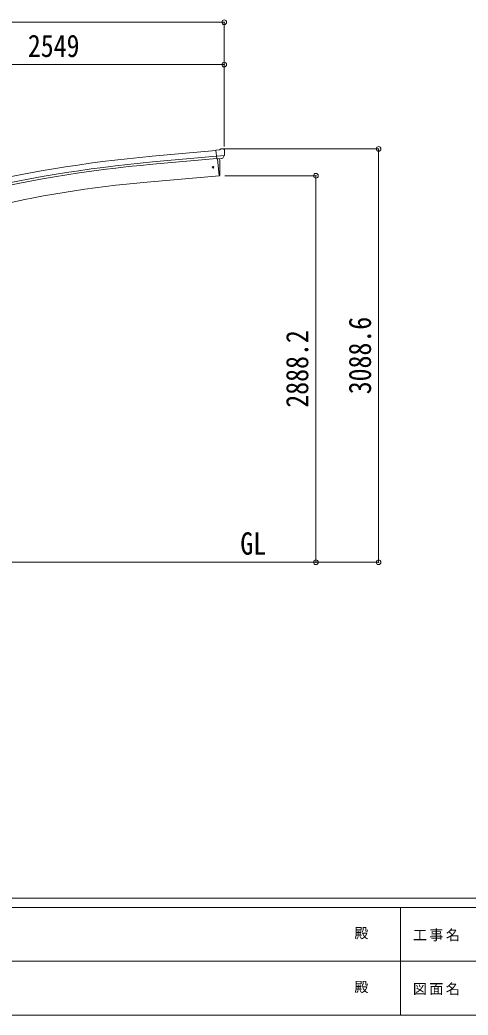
# Model space of a CAD drawing. Units: millimetres at full size. Extents: x -9783 to 33612, y -6828 to 13322.
# Drawn here: x -3313 to 35, y -6828 to 609 of the extents above; entities that cross this region are included whole.
import ezdxf
from ezdxf.enums import TextEntityAlignment as Align

# ---------------------------------------------------------------- set-up
doc = ezdxf.new("R2010")
doc.units = ezdxf.units.MM
doc.header["$LTSCALE"] = 35
doc.header["$PDMODE"] = 32
doc.header["$PDSIZE"] = 35
for name, color, linetype, lineweight in [('0-0_0', 7, 'Continuous', 9), ('0-1_本体', 4, 'Continuous', 9), ('0-2_部品', 7, 'Continuous', 9), ('0-A_寸法', 6, 'Continuous', 9), ('F-0_240', 7, 'Continuous', 9)]:
    doc.layers.add(name, color=color, linetype=linetype, lineweight=lineweight)
doc.styles.add('ＭＳ ゴシック', font='')
doc.styles.get('ＭＳ ゴシック').set_extended_font_data('MS Gothic')

msp = doc.modelspace()

# ---------------------------------------------------------------- linework, layer by layer
at = {"layer": '0-0_0', "color": 6}
for p, q in [((-632.88, -3444.26), (-632.88, -355.66)), ((-1101.9, -556.06), (-1101.9, -3444.26))]:
    msp.add_line(p, q, dxfattribs=at)
at = {"layer": '0-0_0'}
msp.add_line((-7347.24, -3444.26), (-1340.57, -3444.26), dxfattribs=at)
at = {"layer": '0-1_本体'}
for p, q in [((-1848.35, -366.46), (-2325.66, -409.73)), ((-1844.59, -409.45), (-2321.77, -452.72)), ((-1843.12, -426.23), (-2320.25, -469.49)), ((-1835.9, -428.44), (-1824.74, -556.05)), ((-2362.68, -603.11), (-1824.74, -556.05))]:
    msp.add_line(p, q, dxfattribs=at)
for centre, radius, start, end in [((-1420.96, -10399.66), 10030.81, 95.17465, 103.67464), ((-1420.96, -10399.66), 9987.65, 95.17465, 103.67464), ((-1420.96, -10399.66), 9970.81, 95.17465, 103.67464), ((-1629.06, -8988.43), 8417.35, 95.00001, 103.5)]:
    msp.add_arc(centre, radius, start, end, dxfattribs=at)
at = {"layer": '0-2_部品'}
for p, q in [((-1821.96, -362.07), (-1848.53, -364.39)), ((-1842.87, -429.05), (-1848.53, -364.39)), ((-1821.96, -362.07), (-1810.24, -355.3)), ((-1795.34, -353.71), (-1809.01, -354.91)), ((-1786.21, -359.47), (-1791.69, -354.87)), ((-1785.14, -361.51), (-1785.02, -362.85)), ((-1785.67, -404.36), (-1844.58, -409.51)), ((-1832.91, -428.18), (-1842.87, -429.05)), ((-1835.9, -428.44), (-1824.74, -556.05)), ((-1799.31, -425.24), (-1807.01, -425.91)), ((-1796.92, -423.84), (-1785.98, -404.9)), ((-1824.74, -556.05), (-1822.68, -555.79))]:
    msp.add_line(p, q, dxfattribs=at)
for points in [[(-1832.91, -428.18), (-1832.64, -428.25), (-1807.27, -426.03), (-1807.01, -425.91)], [(-1785.59, -403.72), (-1785.88, -404.71), (-1785.98, -404.9)]]:
    msp.add_lwpolyline(points, dxfattribs=at)
msp.add_circle((-1870.42, -492.79), 6.5, dxfattribs=at)
for centre, radius, start, end in [((-1808.74, -357.9), 3, 95, 120), ((-1794.9, -358.7), 5, 50.00648, 94.99352), ((-1986.65, -380.49), 202.4, 353.4085, 5), ((-2718.5, -500.23), 900, 356.63919, 4.64986), ((-1823.04, -552.82), 3, 277, 356.63919)]:
    msp.add_arc(centre, radius, start, end, dxfattribs=at)
for centre, major_axis, ratio, start_param, end_param in [((-1780.82, -357.46), (-15.35, 3.44), 0.101033, 5.9751426, 5.9753737), ((-1788.14, -361.76), (2.71, -1.31), 0.997474, 0.5366567, 1.3225652), ((-1799.57, -422.25), (1.62, -2.54), 0.997631, 5.8041905, 5.8929484), ((-1799.64, -422.14), (-3.5, 2.17), 0.650902, 2.1145521, 2.1873627), ((-1799.52, -422.33), (1.62, -2.54), 0.997631, 5.965759, 6.7621801)]:
    msp.add_ellipse(centre, major_axis=major_axis, ratio=ratio, start_param=start_param, end_param=end_param, dxfattribs=at)
at = {"layer": '0-A_寸法'}
for p, q in [((-6900.9, 591.36), (-1786.9, 591.36)), ((-1786.9, 591.36), (-1786.9, -337.48)), ((-4335.9, 274.74), (-1786.9, 274.74)), ((-1786.9, 274.74), (-1786.9, 53.74)), ((-632.88, -355.66), (-1799.91, -355.66)), ((-1101.9, -556.06), (-1783.2, -556.06)), ((-1101.9, -3444.26), (-1430.72, -3444.26)), ((-632.88, -3444.26), (-1101.9, -3444.26))]:
    msp.add_line(p, q, dxfattribs=at)
for p in [(-1786.9, 591.36), (-1786.9, 274.74), (-632.88, -355.66), (-1101.9, -556.06), (-1101.9, -3444.26), (-632.88, -3444.26)]:
    msp.add_point(p, dxfattribs=at)
at = {"layer": 'F-0_240', "color": 5}
for p, q in [((-9783.03, -5953.1), (9396.97, -5953.1)), ((-9783.03, -6023.1), (6285.75, -6023.1)), ((-469.25, -6023.1), (-469.25, -6828.1)), ((-3969.25, -6425.6), (3205.75, -6425.6)), ((-9783.03, -6828.1), (9396.97, -6828.1))]:
    msp.add_line(p, q, dxfattribs=at)

# ---------------------------------------------------------------- texts
at = {"layer": '0-0_0', "style": 'ＭＳ ゴシック', "width": 0.85}
msp.add_text('GL', height=166.8, dxfattribs=at).set_placement((-1666.51, -3437.32), align=Align.BOTTOM_LEFT)
at = {"layer": '0-A_寸法', "color": 7, "style": 'ＭＳ ゴシック', "width": 0.85}
msp.add_text('2549', height=166.8, dxfattribs=at).set_placement((-3253.9, 281.74), align=Align.BOTTOM_LEFT)
for s, p in [('3088.6', (-639.88, -2188.71)), ('2888.2', (-1108.9, -2288.91))]:
    msp.add_text(s, height=166.8, rotation=90, dxfattribs=at).set_placement(p, align=Align.BOTTOM_LEFT)
at = {"layer": 'F-0_240', "style": 'ＭＳ ゴシック'}
for p in [(-814.24, -6276.85), (-814.24, -6679.35)]:
    msp.add_text('殿', height=76.98, dxfattribs=at).set_placement(p, align=Align.BOTTOM_LEFT)
at = {"layer": 'F-0_240', "char_height": 76.98, "attachment_point": 7, "style": 'ＭＳ ゴシック'}
for s, insert in [('\\T1.17;工事名', (-376.96, -6276.85)), ('\\T1.17;図面名', (-376.96, -6679.35))]:
    msp.add_mtext(s, dxfattribs=dict(at, insert=insert))

doc.saveas('drawing.dxf')
